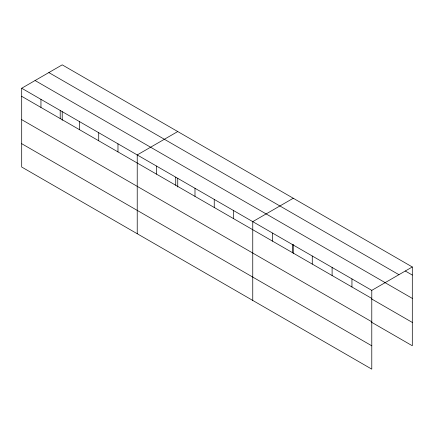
<?xml version="1.0" encoding="UTF-8"?>
<svg xmlns="http://www.w3.org/2000/svg" width="434" height="434" viewBox="0 0 434 434"><rect width="100%" height="100%" fill="white"/><g stroke="black" fill="none" stroke-linecap="round" stroke-linejoin="round"><path stroke-width="0.65" d="M371.786 321.773L371.786 290.362L21.7 88.243L21.7 167.03L371.786 369.15L371.786 321.773L21.7 119.654M371.455 322.174L412.3 345.757L412.3 266.97L62.214 64.85L21.7 88.243M177.745 131.551L137.225 154.943L137.225 233.725M293.27 198.251L252.756 221.644L252.756 300.426M371.786 290.362L412.3 266.97M405.296 271.006L412.3 275.048M48.847 72.57L398.927 274.689M35.073 80.523L385.153 282.642M384.877 282.55L412.3 298.38M21.7 96.321L371.786 298.44M371.455 298.842L412.3 322.424M21.7 143.697L371.786 345.817M351.947 278.91L351.947 286.988M332.108 267.458L332.108 275.536M312.268 256.006L312.268 264.084M293.27 244.353L293.27 253.7M292.429 244.548L292.429 252.626M272.595 233.096L272.595 241.174M233.503 210.528L233.503 218.606M214.244 199.412L214.244 207.49M194.991 188.291L194.991 196.369M177.745 178.32L177.745 187.005M175.737 177.175L175.737 185.253M156.484 166.059L156.484 174.137M117.972 143.828L117.972 151.905M98.719 132.712L98.719 140.79M79.465 121.596L79.465 129.674M62.214 111.625L62.214 120.305M60.207 110.48L60.207 118.558M40.953 99.359L40.953 107.437"/></g></svg>
